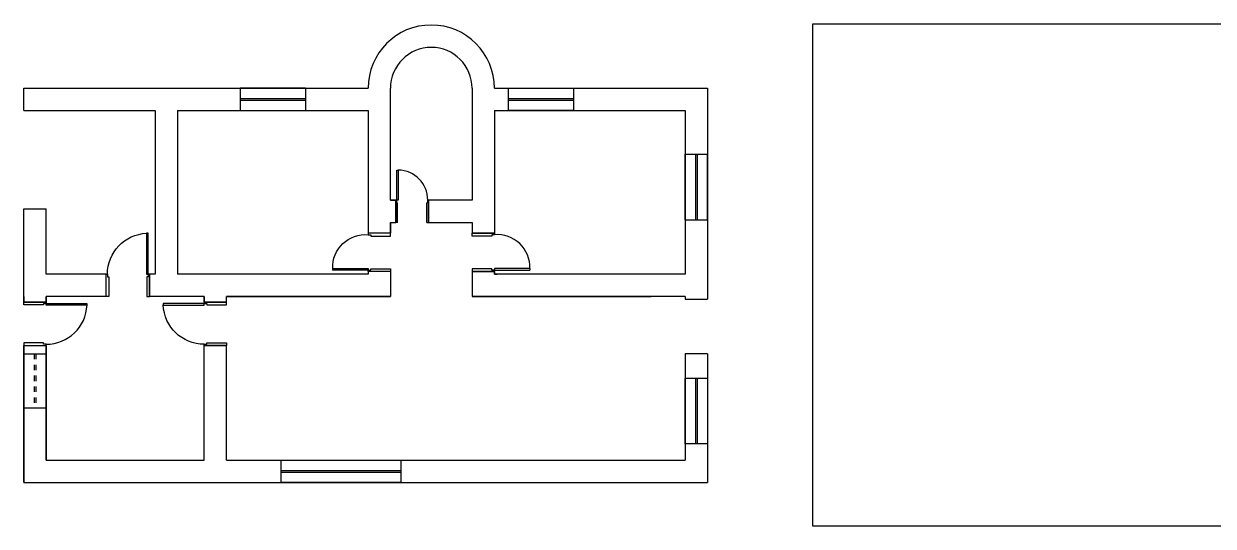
# Model space of a CAD drawing. Header units: millimetres. Extents: x 94.9 to 138.6, y 82.1 to 91.4.
# Drawn here: x 94.94 to 116.77, y 82.17 to 91.39 of the extents above; entities that cross this region are included whole.
import ezdxf

# ---------------------------------------------------------------- set-up
doc = ezdxf.new("R2010")
doc.units = ezdxf.units.MM
doc.header["$LTSCALE"] = 0.05
doc.linetypes.add('HIDDEN', pattern=[9.525, 6.35, -3.175])
for name, color, linetype in [('ARQ-ALVENARIA', 4, 'Continuous'), ('ARQ-ESQ02', 2, 'Continuous'), ('ARQ-LINHA02', 2, 'Continuous'), ('Giro', 1, 'Continuous'), ('JANELA', 10, 'Continuous'), ('Porta', 2, 'Continuous'), ('VERMELHO PONT', 10, 'HIDDEN')]:
    doc.layers.add(name, color=color, linetype=linetype)
picture_1 = doc.add_image_def('image1.png', size_in_pixel=(857, 534))

# ---------------------------------------------------------------- blocks, each defined once
blk = doc.blocks.new('80 estendida')
at = {"layer": 'Giro'}
blk.add_arc((0.024, 0.41), 0.751, 0, 87.6617, dxfattribs=at)
at = {"layer": 'Porta'}
for p, q in [((0.025, 0.41), (0.025, 1.16)), ((0.025, 1.16), (0.055, 1.16)), ((0.055, 1.16), (0.055, 0.41)), ((0, 0.41), (0.025, 0.41)), ((0, 0), (0, 0.41)), ((0.055, 0.41), (0.025, 0.41)), ((0.025, 0.41), (0.025, 0.36)), ((0.025, 0.36), (0.05, 0.36)), ((0.05, 0.36), (0.05, 0)), ((0.775, 0.36), (0.75, 0.36)), ((0.75, 0.36), (0.75, 0)), ((0.8, 0.41), (0.775, 0.41)), ((0.775, 0.41), (0.775, 0.36)), ((0.8, 0), (0.8, 0.41)), ((0.05, 0), (0, 0)), ((0.75, 0), (0.8, 0))]:
    blk.add_line(p, q, dxfattribs=at)
blk = doc.blocks.new('70 estendida')
at = {"layer": 'Giro'}
blk.add_arc((0.625, 0.458), 0.602, 88.0892, 184.6172, dxfattribs=at)
at = {"layer": 'Porta'}
for p, q in [((0.645, 1.06), (0.645, 0.41)), ((0.645, 1.06), (0.675, 1.06)), ((0.675, 0.41), (0.675, 1.06)), ((0, 0.41), (0.025, 0.41)), ((0, 0), (0, 0.41)), ((0.025, 0.41), (0.025, 0.36)), ((0.025, 0.36), (0.05, 0.36)), ((0.05, 0.36), (0.05, 0)), ((0.645, 0.41), (0.675, 0.41)), ((0.675, 0.36), (0.65, 0.36)), ((0.65, 0.36), (0.65, 0)), ((0.7, 0.41), (0.675, 0.41)), ((0.675, 0.41), (0.675, 0.36)), ((0.7, 0), (0.7, 0.41)), ((0.05, 0), (0, 0)), ((0.65, 0), (0.7, 0))]:
    blk.add_line(p, q, dxfattribs=at)
blk = doc.blocks.new('60 estendida')
at = {"layer": 'Giro'}
blk.add_arc((0.035, 0.41), 0.55, 0, 88.9487, dxfattribs=at)
at = {"layer": 'Porta'}
for p, q in [((0.015, 0.41), (0.015, 0.96)), ((0.015, 0.96), (0.045, 0.96)), ((0.045, 0.96), (0.045, 0.41)), ((0, 0.41), (0.015, 0.41)), ((0, 0), (0, 0.41)), ((0, 0.41), (0.015, 0.41)), ((0.015, 0.36), (0.015, 0.41)), ((0.045, 0.41), (0.015, 0.41)), ((0.015, 0.36), (0.03, 0.36)), ((0.03, 0), (0.03, 0.36)), ((0.585, 0.36), (0.57, 0.36)), ((0.57, 0), (0.57, 0.36)), ((0.6, 0.41), (0.585, 0.41)), ((0.585, 0.36), (0.585, 0.41)), ((0.6, 0), (0.6, 0.41)), ((0.03, 0), (0, 0)), ((0.57, 0), (0.6, 0))]:
    blk.add_line(p, q, dxfattribs=at)

msp = doc.modelspace()

# ---------------------------------------------------------------- linework, layer by layer
at = {"layer": 'ARQ-ALVENARIA'}
for p, q in [((94.938, 89.795), (94.938, 90.205)), ((94.938, 90.205), (101.258, 90.205)), ((94.938, 90.205), (97.758, 90.205)), ((94.938, 89.795), (94.938, 90.205)), ((98.908, 90.205), (98.908, 89.795)), ((100.108, 90.205), (100.108, 89.795)), ((101.668, 88.155), (101.668, 90.205)), ((103.168, 90.205), (103.168, 88.155)), ((103.578, 90.205), (107.488, 90.205)), ((103.828, 90.205), (103.828, 89.795)), ((105.028, 90.205), (105.028, 89.795)), ((107.488, 90.205), (107.488, 86.335)), ((94.938, 89.795), (97.348, 89.795)), ((95.348, 89.795), (97.348, 89.795)), ((97.348, 89.795), (97.348, 86.795)), ((97.758, 89.795), (101.258, 89.795)), ((97.758, 89.795), (97.758, 86.795)), ((101.258, 89.795), (101.258, 87.545)), ((103.578, 89.795), (107.078, 89.795)), ((103.578, 89.795), (103.578, 87.545)), ((107.078, 89.795), (107.078, 86.795)), ((107.078, 88.995), (107.488, 88.995)), ((101.668, 88.155), (101.678, 88.155)), ((101.668, 88.155), (101.768, 88.155)), ((101.768, 88.155), (101.668, 88.155)), ((101.768, 88.155), (101.768, 87.745)), ((102.368, 88.155), (102.368, 87.745)), ((103.168, 88.155), (102.368, 88.155)), ((94.938, 86.285), (94.938, 87.995)), ((94.938, 86.385), (94.938, 87.995)), ((94.938, 87.995), (95.348, 87.995)), ((95.348, 86.795), (95.348, 87.995)), ((95.348, 86.795), (95.348, 87.995)), ((107.078, 87.795), (107.488, 87.795)), ((101.668, 87.745), (101.668, 87.545)), ((101.668, 87.545), (101.668, 87.745)), ((101.668, 87.745), (101.768, 87.745)), ((102.368, 87.745), (103.168, 87.745)), ((103.168, 87.745), (103.168, 87.545)), ((101.668, 87.545), (101.258, 87.545)), ((103.578, 87.545), (103.168, 87.545)), ((96.448, 86.795), (95.348, 86.795)), ((96.448, 86.385), (96.448, 86.795)), ((97.348, 86.795), (97.248, 86.795)), ((97.348, 86.795), (97.248, 86.795)), ((97.248, 86.795), (97.248, 86.385)), ((101.258, 86.795), (97.758, 86.795)), ((101.258, 86.845), (101.258, 86.795)), ((101.668, 86.845), (101.258, 86.845)), ((101.668, 86.845), (101.668, 86.385)), ((103.168, 86.845), (103.168, 86.385)), ((103.578, 86.845), (103.168, 86.845)), ((103.578, 86.845), (103.578, 86.795)), ((103.578, 86.795), (103.578, 86.845)), ((107.078, 86.795), (103.578, 86.795)), ((103.578, 86.795), (103.628, 86.795)), ((94.938, 86.385), (94.938, 86.285)), ((95.348, 86.285), (94.938, 86.285)), ((95.348, 86.285), (95.348, 86.385)), ((96.448, 86.385), (95.348, 86.385)), ((95.348, 86.385), (95.348, 86.285)), ((95.348, 86.385), (95.348, 86.285)), ((98.248, 86.385), (97.248, 86.385)), ((98.248, 86.285), (98.248, 86.385)), ((98.248, 86.385), (98.248, 86.285)), ((98.248, 86.285), (98.658, 86.285)), ((101.668, 86.385), (98.658, 86.385)), ((98.658, 86.285), (98.658, 86.385)), ((98.658, 86.385), (101.668, 86.385)), ((106.458, 86.385), (103.168, 86.385)), ((103.168, 86.385), (106.458, 86.385)), ((107.078, 86.385), (106.458, 86.385)), ((107.078, 86.385), (107.078, 86.335)), ((107.078, 86.335), (107.488, 86.335)), ((94.938, 82.975), (94.938, 85.485)), ((94.938, 85.485), (94.938, 82.975)), ((94.938, 85.485), (95.348, 85.485)), ((95.348, 83.385), (95.348, 85.485)), ((95.348, 85.485), (95.348, 83.385)), ((98.248, 83.385), (98.248, 85.485)), ((98.248, 85.485), (98.658, 85.485)), ((98.658, 83.385), (98.658, 85.485)), ((94.938, 85.335), (95.348, 85.335)), ((107.078, 85.335), (107.078, 83.385)), ((107.488, 85.335), (107.078, 85.335)), ((107.488, 85.335), (107.488, 82.975)), ((107.488, 85.335), (107.488, 84.885)), ((107.488, 84.885), (107.078, 84.885)), ((95.348, 84.335), (94.938, 84.335)), ((95.348, 83.385), (95.348, 84.335)), ((107.488, 83.685), (107.078, 83.685)), ((95.348, 83.385), (98.248, 83.385)), ((98.658, 83.385), (107.078, 83.385)), ((98.658, 83.385), (99.658, 83.385)), ((99.658, 83.385), (99.658, 82.975)), ((101.858, 83.385), (101.858, 82.975)), ((94.938, 82.975), (107.488, 82.975))]:
    msp.add_line(p, q, dxfattribs=at)
for radius, start in [(1.16, 0), (0.75, 360)]:
    msp.add_arc((102.418, 90.205), radius, start, 180, dxfattribs=at)
at = {"layer": 'ARQ-ESQ02'}
for p, q in [((94.938, 84.335), (94.938, 85.335)), ((95.348, 85.335), (95.348, 84.335)), ((107.078, 83.685), (107.078, 84.885)), ((107.488, 84.885), (107.488, 83.685))]:
    msp.add_line(p, q, dxfattribs=at)
at = {"layer": 'ARQ-LINHA02'}
for p, q in [((100.108, 90.205), (98.908, 90.205)), ((103.828, 90.205), (105.028, 90.205)), ((98.908, 89.795), (100.108, 89.795)), ((105.028, 89.795), (103.828, 89.795)), ((107.078, 87.795), (107.078, 88.995)), ((107.488, 87.795), (107.488, 88.995)), ((99.658, 83.385), (101.858, 83.385)), ((101.858, 82.975), (99.658, 82.975))]:
    msp.add_line(p, q, dxfattribs=at)
at = {"layer": 'JANELA'}
for p, q in [((98.908, 90.015), (100.108, 90.015)), ((98.908, 89.985), (100.108, 89.985)), ((103.828, 90.015), (105.028, 90.015)), ((103.828, 89.985), (105.028, 89.985)), ((107.268, 88.995), (107.268, 87.795)), ((107.298, 88.995), (107.298, 87.795)), ((107.268, 84.885), (107.268, 83.685)), ((107.298, 84.885), (107.298, 83.685)), ((99.658, 83.195), (101.858, 83.195)), ((99.658, 83.165), (101.858, 83.165))]:
    msp.add_line(p, q, dxfattribs=at)
at = {"layer": 'VERMELHO PONT', "ltscale": 0.0008}
for p, q in [((95.128, 85.335), (95.128, 84.335)), ((95.158, 85.335), (95.158, 84.335))]:
    msp.add_line(p, q, dxfattribs=at)

# ---------------------------------------------------------------- block references
at = {"layer": 'ARQ-ALVENARIA'}
msp.add_blockref('60 estendida', (101.768, 87.745), dxfattribs=at)
at = {"layer": 'ARQ-ALVENARIA', "xscale": -1}
msp.add_blockref('80 estendida', (97.248, 86.385), dxfattribs=at)
at = {"layer": 'ARQ-ALVENARIA', "xscale": -1, "rotation": 90}
for name, p in [('70 estendida', (101.668, 87.545)), ('80 estendida', (98.658, 86.285))]:
    msp.add_blockref(name, p, dxfattribs=at)
at = {"layer": 'ARQ-ALVENARIA', "rotation": 270}
for name, p in [('70 estendida', (103.168, 87.545)), ('80 estendida', (94.938, 86.285))]:
    msp.add_blockref(name, p, dxfattribs=at)

# ---------------------------------------------------------------- pictures from other files: only their frames are drawn
at = {"layer": 'ARQ-ALVENARIA'}
image = msp.add_image(picture_1, insert=(109.424, 82.173), size_in_units=(14.787, 9.214), dxfattribs=at)
image.dxf.flags = 7

doc.saveas('drawing.dxf')
